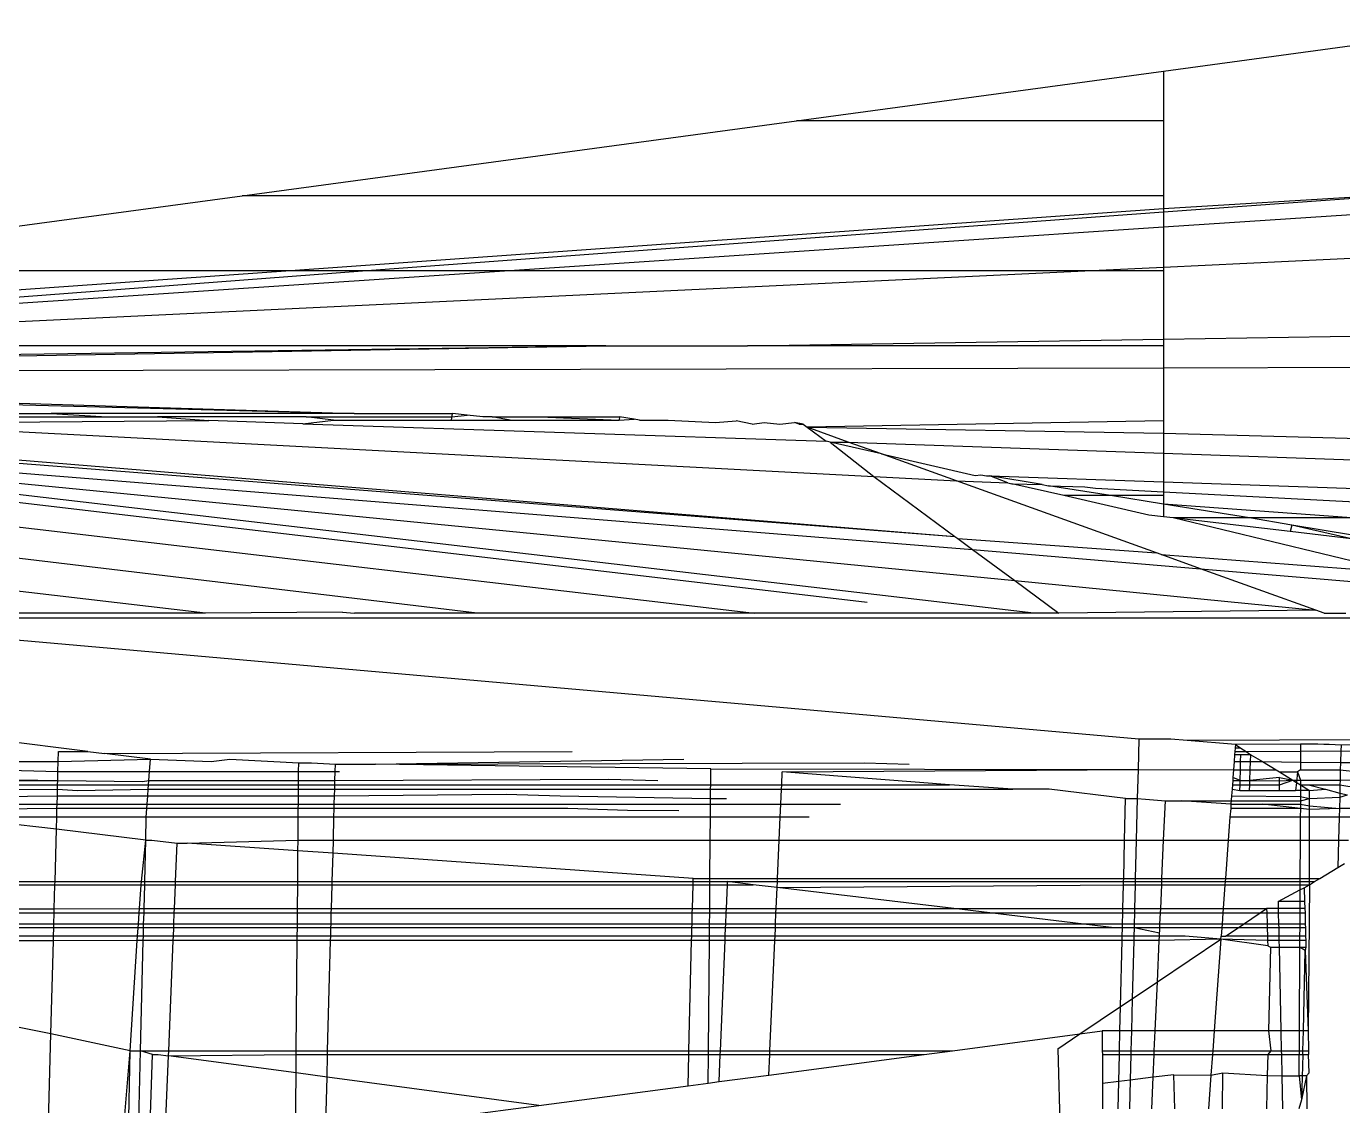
# Model space of a CAD drawing. Extents: x -24961 to 905641, y -154323 to 635957.
# Drawn here: x 437884.71 to 437895.7, y -143380.25 to -143371.24 of the extents above; entities that cross this region are included whole.
import ezdxf

# ---------------------------------------------------------------- set-up
doc = ezdxf.new("R2010")
doc.units = 0
doc.header["$LTSCALE"] = 1000
doc.header["$MEASUREMENT"] = 0

msp = doc.modelspace()

# ---------------------------------------------------------------- linework, layer by layer
for p, q in [((437894.207, -143371.613), (437896.976, -143371.238)), ((437891.142, -143372.027), (437894.207, -143371.613)), ((437894.207, -143371.613), (437894.207, -143372.027)), ((437886.509, -143372.653), (437891.142, -143372.027)), ((437894.207, -143372.027), (437891.142, -143372.027)), ((437894.207, -143372.027), (437894.207, -143372.653)), ((437881.877, -143373.28), (437886.509, -143372.653)), ((437894.207, -143372.653), (437886.509, -143372.653)), ((437894.207, -143372.76), (437896.591, -143372.614)), ((437894.207, -143372.789), (437896.591, -143372.614)), ((437894.207, -143372.653), (437894.207, -143372.76)), ((437886.875, -143373.28), (437894.207, -143372.76)), ((437887.516, -143373.28), (437894.207, -143372.789)), ((437894.207, -143372.914), (437896.55, -143372.759)), ((437894.207, -143372.76), (437894.207, -143372.789)), ((437894.207, -143372.789), (437894.207, -143372.914)), ((437888.701, -143373.28), (437894.207, -143372.914)), ((437894.207, -143372.914), (437894.207, -143373.249)), ((437894.207, -143373.249), (437896.443, -143373.142)), ((437878.044, -143373.906), (437886.875, -143373.28)), ((437879.263, -143373.906), (437888.701, -143373.28)), ((437879.263, -143373.906), (437887.516, -143373.28)), ((437880.403, -143373.906), (437893.551, -143373.28)), ((437886.875, -143373.28), (437881.877, -143373.28)), ((437887.516, -143373.28), (437886.875, -143373.28)), ((437888.701, -143373.28), (437887.516, -143373.28)), ((437893.551, -143373.28), (437888.701, -143373.28)), ((437893.551, -143373.28), (437894.207, -143373.249)), ((437894.207, -143373.28), (437893.551, -143373.28)), ((437894.207, -143373.249), (437894.207, -143373.28)), ((437894.207, -143373.28), (437894.207, -143373.851)), ((437890.731, -143373.906), (437894.207, -143373.851)), ((437894.207, -143373.851), (437896.253, -143373.818)), ((437894.207, -143373.851), (437894.207, -143373.906)), ((437876.361, -143374.135), (437889.549, -143373.906)), ((437876.361, -143374.099), (437889.549, -143373.906)), ((437889.549, -143373.906), (437880.403, -143373.906)), ((437889.549, -143373.906), (437890.731, -143373.906)), ((437894.207, -143373.906), (437890.731, -143373.906)), ((437894.207, -143373.906), (437894.207, -143374.09)), ((437876.361, -143374.135), (437894.207, -143374.09)), ((437894.207, -143374.09), (437896.179, -143374.085)), ((437894.207, -143374.09), (437894.207, -143374.533)), ((437876.361, -143374.135), (437887.447, -143374.472)), ((437876.361, -143374.187), (437887.447, -143374.472)), ((437880.319, -143374.551), (437892.465, -143375.499)), ((437880.836, -143374.551), (437892.465, -143375.499)), ((437882.546, -143374.501), (437885.382, -143374.501)), ((437883.338, -143374.554), (437886.231, -143374.531)), ((437883.338, -143374.554), (437891.788, -143374.999)), ((437884.532, -143374.472), (437884.913, -143374.472)), ((437884.913, -143374.472), (437885.382, -143374.501)), ((437887.447, -143374.472), (437884.913, -143374.472)), ((437885.382, -143374.501), (437885.802, -143374.501)), ((437885.802, -143374.501), (437886.231, -143374.531)), ((437887.044, -143374.501), (437885.802, -143374.501)), ((437887.018, -143374.558), (437886.231, -143374.531)), ((437887.018, -143374.558), (437887.273, -143374.528)), ((437887.273, -143374.528), (437887.044, -143374.501)), ((437887.044, -143374.501), (437888.263, -143374.501)), ((437887.273, -143374.528), (437888.26, -143374.528)), ((437887.447, -143374.472), (437888.266, -143374.472)), ((437888.26, -143374.528), (437888.266, -143374.472)), ((437888.26, -143374.528), (437888.75, -143374.528)), ((437888.263, -143374.501), (437888.391, -143374.486)), ((437888.391, -143374.486), (437888.266, -143374.472)), ((437888.52, -143374.501), (437888.391, -143374.486)), ((437888.6, -143374.501), (437888.52, -143374.501)), ((437888.75, -143374.528), (437888.6, -143374.501)), ((437888.6, -143374.501), (437888.996, -143374.501)), ((437888.75, -143374.528), (437889.661, -143374.528)), ((437888.996, -143374.501), (437889.661, -143374.528)), ((437888.996, -143374.501), (437889.663, -143374.501)), ((437889.663, -143374.501), (437889.661, -143374.528)), ((437889.661, -143374.528), (437889.786, -143374.521)), ((437889.786, -143374.521), (437889.663, -143374.501)), ((437889.83, -143374.528), (437889.786, -143374.521)), ((437889.83, -143374.528), (437890.069, -143374.528)), ((437890.069, -143374.528), (437890.466, -143374.549)), ((437890.466, -143374.549), (437890.638, -143374.533)), ((437890.771, -143374.563), (437890.638, -143374.533)), ((437890.771, -143374.563), (437890.87, -143374.549)), ((437890.87, -143374.549), (437891.001, -143374.563)), ((437891.001, -143374.563), (437891.125, -143374.549)), ((437891.163, -143374.563), (437891.125, -143374.549)), ((437891.197, -143374.563), (437891.125, -143374.549)), ((437894.207, -143374.533), (437891.23, -143374.587)), ((437894.207, -143374.533), (437894.207, -143374.638)), ((437879.637, -143374.624), (437891.731, -143376.05)), ((437893.124, -143376.14), (437879.648, -143374.567)), ((437879.648, -143374.567), (437892.965, -143375.868)), ((437879.648, -143374.567), (437892.613, -143375.608)), ((437887.018, -143374.558), (437891.389, -143374.704)), ((437891.163, -143374.563), (437891.197, -143374.563)), ((437891.197, -143374.563), (437891.23, -143374.587)), ((437891.574, -143374.711), (437891.23, -143374.587)), ((437891.23, -143374.587), (437891.389, -143374.704)), ((437891.23, -143374.587), (437894.207, -143374.638)), ((437894.207, -143374.638), (437894.207, -143374.804)), ((437894.207, -143374.638), (437896.01, -143374.686)), ((437891.422, -143374.712), (437891.389, -143374.704)), ((437891.422, -143374.712), (437891.574, -143374.711)), ((437891.422, -143374.712), (437891.788, -143374.999)), ((437891.851, -143374.81), (437891.422, -143374.712)), ((437891.851, -143374.81), (437891.574, -143374.711)), ((437891.574, -143374.711), (437894.207, -143374.804)), ((437888.474, -143376.14), (437877.258, -143374.805)), ((437879.596, -143374.831), (437890.79, -143376.14)), ((437892.477, -143375.035), (437891.851, -143374.81)), ((437891.851, -143374.81), (437892.635, -143374.99)), ((437894.207, -143374.804), (437895.96, -143374.866)), ((437894.207, -143374.804), (437894.207, -143375.044)), ((437892.635, -143374.99), (437892.681, -143374.985)), ((437892.681, -143374.985), (437892.73, -143374.993)), ((437892.73, -143374.993), (437892.756, -143374.994)), ((437892.756, -143374.994), (437894.207, -143375.044)), ((437893.193, -143375.067), (437892.756, -143374.994)), ((437892.907, -143375.052), (437892.756, -143374.994)), ((437891.788, -143374.999), (437892.465, -143375.499)), ((437891.788, -143374.999), (437892.477, -143375.035)), ((437894.148, -143375.636), (437892.477, -143375.035)), ((437892.477, -143375.035), (437892.907, -143375.052)), ((437892.907, -143375.052), (437892.941, -143375.06)), ((437892.941, -143375.06), (437893.193, -143375.067)), ((437893.374, -143375.159), (437892.941, -143375.06)), ((437893.193, -143375.067), (437893.247, -143375.076)), ((437893.247, -143375.076), (437893.55, -143375.086)), ((437893.765, -143375.159), (437893.247, -143375.076)), ((437893.55, -143375.086), (437893.639, -143375.097)), ((437893.639, -143375.097), (437894.207, -143375.127)), ((437894.207, -143375.044), (437895.894, -143375.103)), ((437894.207, -143375.044), (437894.207, -143375.127)), ((437893.765, -143375.159), (437893.374, -143375.159)), ((437894.084, -143375.321), (437893.374, -143375.159)), ((437894.207, -143375.23), (437893.765, -143375.159)), ((437894.207, -143375.159), (437893.765, -143375.159)), ((437894.207, -143375.127), (437894.207, -143375.159)), ((437894.207, -143375.127), (437895.863, -143375.214)), ((437894.207, -143375.159), (437894.207, -143375.23)), ((437894.207, -143375.336), (437894.084, -143375.321)), ((437894.207, -143375.23), (437894.207, -143375.336)), ((437894.927, -143375.345), (437894.207, -143375.23)), ((437895.777, -143375.345), (437894.207, -143375.23)), ((437894.288, -143375.345), (437894.207, -143375.336)), ((437894.927, -143375.345), (437894.288, -143375.345)), ((437895.265, -143375.459), (437894.288, -143375.345)), ((437896.18, -143375.801), (437894.288, -143375.345)), ((437895.777, -143375.345), (437894.927, -143375.345)), ((437895.28, -143375.406), (437894.927, -143375.345)), ((437895.28, -143375.406), (437895.265, -143375.459)), ((437895.777, -143375.519), (437895.28, -143375.406)), ((437895.786, -143375.488), (437895.28, -143375.406)), ((437886.204, -143376.14), (437880.995, -143375.532)), ((437892.465, -143375.499), (437892.488, -143375.516)), ((437892.488, -143375.516), (437894.148, -143375.636)), ((437892.488, -143375.516), (437892.613, -143375.608)), ((437895.777, -143375.519), (437895.265, -143375.459)), ((437892.613, -143375.608), (437892.965, -143375.868)), ((437892.613, -143375.608), (437894.517, -143375.769)), ((437894.188, -143375.65), (437894.148, -143375.636)), ((437894.517, -143375.769), (437894.188, -143375.65)), ((437894.188, -143375.65), (437896.18, -143375.801)), ((437892.965, -143375.868), (437893.333, -143376.14)), ((437892.965, -143375.868), (437895.481, -143376.115)), ((437895.481, -143376.115), (437894.517, -143375.769)), ((437894.517, -143375.769), (437896.924, -143375.972)), ((437896.168, -143376.183), (437882.536, -143376.183)), ((437894.001, -143377.192), (437882.536, -143376.183)), ((437886.204, -143376.14), (437884.053, -143376.14)), ((437887.349, -143376.131), (437886.204, -143376.14)), ((437887.349, -143376.131), (437887.448, -143376.14)), ((437888.474, -143376.14), (437887.448, -143376.14)), ((437890.79, -143376.14), (437888.474, -143376.14)), ((437893.124, -143376.14), (437890.79, -143376.14)), ((437893.333, -143376.14), (437893.124, -143376.14)), ((437895.481, -143376.115), (437893.333, -143376.14)), ((437895.549, -143376.14), (437895.481, -143376.115)), ((437895.549, -143376.14), (437895.73, -143376.14)), ((437885.22, -143377.296), (437882.386, -143376.945)), ((437894.001, -143377.192), (437893.995, -143377.446)), ((437894.268, -143377.192), (437894.001, -143377.192)), ((437894.405, -143377.204), (437894.268, -143377.192)), ((437897.44, -143377.192), (437894.405, -143377.204)), ((437884.974, -143377.379), (437884.976, -143377.296)), ((437884.976, -143377.296), (437885.22, -143377.296)), ((437885.22, -143377.296), (437885.36, -143377.313)), ((437885.36, -143377.313), (437889.266, -143377.296)), ((437894.808, -143377.239), (437894.405, -143377.204)), ((437894.804, -143377.296), (437894.802, -143377.323)), ((437894.806, -143377.268), (437894.804, -143377.296)), ((437894.804, -143377.296), (437894.899, -143377.295)), ((437894.808, -143377.239), (437894.806, -143377.268)), ((437894.855, -143377.268), (437894.806, -143377.268)), ((437895.353, -143377.236), (437894.808, -143377.239)), ((437894.808, -143377.239), (437894.855, -143377.268)), ((437894.855, -143377.268), (437894.899, -143377.295)), ((437894.899, -143377.295), (437895.353, -143377.293)), ((437894.899, -143377.295), (437894.936, -143377.323)), ((437895.353, -143377.293), (437895.352, -143377.384)), ((437895.497, -143377.236), (437895.353, -143377.236)), ((437895.353, -143377.236), (437895.353, -143377.293)), ((437895.353, -143377.293), (437895.689, -143377.292)), ((437895.546, -143377.239), (437895.497, -143377.236)), ((437895.592, -143377.239), (437895.546, -143377.239)), ((437895.691, -143377.242), (437895.592, -143377.239)), ((437895.689, -143377.292), (437895.687, -143377.387)), ((437895.691, -143377.242), (437895.689, -143377.292)), ((437895.689, -143377.292), (437895.845, -143377.296)), ((437895.899, -143377.239), (437895.691, -143377.242)), ((437882.343, -143377.379), (437884.974, -143377.379)), ((437884.971, -143377.462), (437884.974, -143377.379)), ((437884.974, -143377.379), (437885.744, -143377.361)), ((437885.744, -143377.361), (437885.36, -143377.313)), ((437885.736, -143377.462), (437885.744, -143377.361)), ((437885.744, -143377.361), (437886.252, -143377.379)), ((437886.252, -143377.379), (437886.407, -143377.361)), ((437886.407, -143377.361), (437886.983, -143377.392)), ((437886.982, -143377.462), (437886.983, -143377.392)), ((437886.983, -143377.392), (437887.088, -143377.392)), ((437887.088, -143377.392), (437887.289, -143377.401)), ((437887.287, -143377.462), (437887.289, -143377.401)), ((437887.289, -143377.401), (437887.624, -143377.401)), ((437887.624, -143377.401), (437890.201, -143377.361)), ((437887.624, -143377.401), (437891.71, -143377.392)), ((437890.426, -143377.441), (437887.624, -143377.401)), ((437891.71, -143377.392), (437892.083, -143377.401)), ((437894.798, -143377.379), (437894.792, -143377.45)), ((437894.802, -143377.323), (437894.798, -143377.379)), ((437894.798, -143377.379), (437894.852, -143377.379)), ((437894.854, -143377.323), (437894.802, -143377.323)), ((437894.851, -143377.45), (437894.852, -143377.379)), ((437894.852, -143377.379), (437894.854, -143377.323)), ((437894.852, -143377.379), (437894.934, -143377.379)), ((437894.936, -143377.323), (437894.854, -143377.323)), ((437894.932, -143377.45), (437894.934, -143377.379)), ((437894.934, -143377.379), (437894.936, -143377.323)), ((437894.934, -143377.379), (437895.034, -143377.379)), ((437894.936, -143377.323), (437895.034, -143377.379)), ((437895.034, -143377.379), (437895.352, -143377.384)), ((437895.034, -143377.379), (437895.149, -143377.45)), ((437895.352, -143377.384), (437895.352, -143377.448)), ((437895.352, -143377.384), (437895.687, -143377.387)), ((437895.687, -143377.387), (437895.685, -143377.448)), ((437895.687, -143377.387), (437895.841, -143377.389)), ((437883.739, -143377.514), (437884.969, -143377.539)), ((437884.459, -143377.45), (437884.971, -143377.462)), ((437884.969, -143377.539), (437884.971, -143377.462)), ((437884.971, -143377.462), (437885.736, -143377.462)), ((437885.731, -143377.539), (437885.736, -143377.462)), ((437885.736, -143377.462), (437886.982, -143377.462)), ((437886.981, -143377.539), (437886.982, -143377.462)), ((437886.982, -143377.462), (437887.287, -143377.462)), ((437887.285, -143377.539), (437887.287, -143377.462)), ((437887.287, -143377.462), (437887.322, -143377.462)), ((437890.425, -143377.575), (437890.426, -143377.441)), ((437890.426, -143377.441), (437893.995, -143377.446)), ((437891.018, -143377.575), (437891.023, -143377.467)), ((437891.023, -143377.467), (437893.995, -143377.446)), ((437892.419, -143377.575), (437891.023, -143377.467)), ((437893.995, -143377.446), (437893.989, -143377.688)), ((437893.995, -143377.446), (437894.792, -143377.45)), ((437894.788, -143377.514), (437894.786, -143377.539)), ((437894.792, -143377.45), (437894.788, -143377.514)), ((437894.848, -143377.539), (437894.788, -143377.514)), ((437894.792, -143377.45), (437894.851, -143377.45)), ((437894.848, -143377.539), (437894.851, -143377.45)), ((437894.851, -143377.45), (437894.932, -143377.45)), ((437894.929, -143377.539), (437894.932, -143377.45)), ((437895.178, -143377.514), (437894.929, -143377.539)), ((437894.932, -143377.45), (437895.149, -143377.45)), ((437895.149, -143377.45), (437895.177, -143377.467)), ((437895.177, -143377.467), (437895.328, -143377.467)), ((437895.177, -143377.467), (437895.289, -143377.537)), ((437895.178, -143377.575), (437895.178, -143377.514)), ((437895.178, -143377.514), (437895.289, -143377.537)), ((437895.328, -143377.467), (437895.319, -143377.555)), ((437895.352, -143377.448), (437895.328, -143377.467)), ((437895.328, -143377.467), (437895.352, -143377.536)), ((437895.352, -143377.448), (437895.685, -143377.448)), ((437895.685, -143377.448), (437895.683, -143377.535)), ((437895.685, -143377.448), (437895.838, -143377.467)), ((437882.318, -143377.623), (437884.967, -143377.612)), ((437882.323, -143377.575), (437884.968, -143377.575)), ((437882.327, -143377.539), (437884.969, -143377.539)), ((437884.966, -143377.667), (437884.967, -143377.612)), ((437884.967, -143377.612), (437884.968, -143377.575)), ((437884.967, -143377.612), (437885.134, -143377.623)), ((437884.968, -143377.575), (437884.969, -143377.539)), ((437884.968, -143377.575), (437885.728, -143377.575)), ((437884.969, -143377.539), (437885.678, -143377.548)), ((437885.134, -143377.623), (437885.725, -143377.612)), ((437885.678, -143377.548), (437885.731, -143377.539)), ((437885.721, -143377.667), (437885.725, -143377.612)), ((437885.725, -143377.612), (437885.728, -143377.575)), ((437885.725, -143377.612), (437886.981, -143377.612)), ((437885.728, -143377.575), (437885.731, -143377.539)), ((437885.728, -143377.575), (437886.981, -143377.575)), ((437885.731, -143377.539), (437886.981, -143377.539)), ((437886.98, -143377.667), (437886.981, -143377.612)), ((437886.981, -143377.539), (437887.285, -143377.539)), ((437886.981, -143377.575), (437886.981, -143377.539)), ((437886.981, -143377.575), (437887.284, -143377.575)), ((437886.981, -143377.612), (437886.981, -143377.575)), ((437886.981, -143377.612), (437887.283, -143377.612)), ((437887.282, -143377.667), (437887.283, -143377.612)), ((437887.283, -143377.612), (437887.284, -143377.575)), ((437887.283, -143377.612), (437890.424, -143377.612)), ((437887.284, -143377.575), (437887.285, -143377.539)), ((437887.284, -143377.575), (437890.425, -143377.575)), ((437887.285, -143377.539), (437889.572, -143377.527)), ((437889.572, -143377.527), (437889.982, -143377.539)), ((437890.424, -143377.612), (437890.425, -143377.575)), ((437890.424, -143377.612), (437891.016, -143377.612)), ((437890.424, -143377.69), (437890.424, -143377.612)), ((437890.425, -143377.575), (437891.018, -143377.575)), ((437891.011, -143377.735), (437891.016, -143377.612)), ((437891.016, -143377.612), (437891.018, -143377.575)), ((437891.016, -143377.612), (437892.948, -143377.612)), ((437891.018, -143377.575), (437892.419, -143377.575)), ((437892.948, -143377.612), (437892.419, -143377.575)), ((437893.253, -143377.612), (437892.948, -143377.612)), ((437893.891, -143377.688), (437893.253, -143377.612)), ((437894.78, -143377.612), (437894.776, -143377.667)), ((437894.783, -143377.575), (437894.78, -143377.612)), ((437894.78, -143377.612), (437894.846, -143377.623)), ((437894.786, -143377.539), (437894.783, -143377.575)), ((437894.783, -143377.575), (437894.847, -143377.575)), ((437894.786, -143377.539), (437894.848, -143377.539)), ((437894.846, -143377.623), (437894.847, -143377.575)), ((437894.846, -143377.623), (437894.927, -143377.623)), ((437894.847, -143377.575), (437894.848, -143377.539)), ((437894.847, -143377.575), (437894.928, -143377.575)), ((437894.848, -143377.539), (437894.929, -143377.539)), ((437894.927, -143377.623), (437894.928, -143377.575)), ((437894.927, -143377.623), (437895.177, -143377.623)), ((437894.928, -143377.575), (437894.929, -143377.539)), ((437894.928, -143377.575), (437895.178, -143377.575)), ((437894.929, -143377.539), (437895.178, -143377.541)), ((437895.177, -143377.623), (437895.178, -143377.575)), ((437895.177, -143377.623), (437895.311, -143377.623)), ((437895.178, -143377.541), (437895.289, -143377.537)), ((437895.178, -143377.575), (437895.289, -143377.537)), ((437895.289, -143377.537), (437895.352, -143377.536)), ((437895.289, -143377.537), (437895.351, -143377.575)), ((437895.289, -143377.537), (437895.319, -143377.555)), ((437895.319, -143377.555), (437895.311, -143377.623)), ((437895.351, -143377.622), (437895.311, -143377.623)), ((437895.319, -143377.555), (437895.351, -143377.575)), ((437895.352, -143377.536), (437895.351, -143377.575)), ((437895.351, -143377.575), (437895.419, -143377.575)), ((437895.351, -143377.575), (437895.428, -143377.623)), ((437895.351, -143377.575), (437895.351, -143377.622)), ((437895.428, -143377.623), (437895.351, -143377.622)), ((437895.351, -143377.622), (437895.351, -143377.673)), ((437895.352, -143377.536), (437895.683, -143377.535)), ((437895.419, -143377.575), (437895.56, -143377.612)), ((437895.419, -143377.575), (437895.682, -143377.575)), ((437895.428, -143377.623), (437895.56, -143377.612)), ((437895.428, -143377.688), (437895.428, -143377.623)), ((437895.56, -143377.612), (437895.681, -143377.643)), ((437895.682, -143377.575), (437895.681, -143377.643)), ((437895.683, -143377.535), (437895.682, -143377.575)), ((437895.682, -143377.575), (437895.833, -143377.6)), ((437895.683, -143377.535), (437895.845, -143377.534)), ((437882.732, -143377.69), (437884.966, -143377.667)), ((437883.125, -143377.735), (437884.964, -143377.735)), ((437884.963, -143377.772), (437884.964, -143377.735)), ((437884.964, -143377.735), (437884.966, -143377.667)), ((437884.964, -143377.735), (437885.716, -143377.735)), ((437884.966, -143377.667), (437885.721, -143377.667)), ((437885.714, -143377.772), (437885.716, -143377.735)), ((437885.716, -143377.735), (437885.721, -143377.667)), ((437885.716, -143377.735), (437886.98, -143377.735)), ((437885.721, -143377.667), (437886.98, -143377.667)), ((437886.979, -143377.772), (437886.98, -143377.735)), ((437886.98, -143377.735), (437886.98, -143377.667)), ((437886.98, -143377.667), (437887.282, -143377.667)), ((437886.98, -143377.735), (437887.28, -143377.735)), ((437887.279, -143377.772), (437887.28, -143377.735)), ((437887.28, -143377.735), (437887.282, -143377.667)), ((437887.28, -143377.735), (437890.423, -143377.735)), ((437887.282, -143377.667), (437888.717, -143377.652)), ((437888.717, -143377.652), (437889.168, -143377.667)), ((437889.168, -143377.667), (437890.424, -143377.69)), ((437890.422, -143377.845), (437890.423, -143377.735)), ((437890.423, -143377.735), (437890.424, -143377.69)), ((437890.423, -143377.735), (437891.011, -143377.735)), ((437890.424, -143377.69), (437890.557, -143377.69)), ((437891.006, -143377.845), (437891.011, -143377.735)), ((437891.011, -143377.735), (437891.508, -143377.735)), ((437893.883, -143378.037), (437893.891, -143377.688)), ((437893.891, -143377.688), (437893.989, -143377.688)), ((437893.989, -143377.688), (437893.98, -143378.037)), ((437893.989, -143377.688), (437894.058, -143377.695)), ((437894.058, -143377.695), (437894.224, -143377.707)), ((437894.209, -143378.037), (437894.224, -143377.707)), ((437894.224, -143377.707), (437894.361, -143377.707)), ((437894.771, -143377.735), (437894.361, -143377.707)), ((437894.361, -143377.707), (437895.351, -143377.707)), ((437894.771, -143377.735), (437894.769, -143377.772)), ((437894.776, -143377.667), (437894.771, -143377.735)), ((437894.771, -143377.735), (437895.038, -143377.735)), ((437894.776, -143377.667), (437895.351, -143377.673)), ((437895.038, -143377.735), (437895.351, -143377.735)), ((437895.351, -143377.772), (437895.038, -143377.735)), ((437895.351, -143377.673), (437895.428, -143377.688)), ((437895.351, -143377.673), (437895.351, -143377.707)), ((437895.351, -143377.707), (437895.428, -143377.688)), ((437895.351, -143377.707), (437895.351, -143377.772)), ((437895.351, -143377.735), (437895.428, -143377.751)), ((437895.428, -143377.688), (437895.68, -143377.677)), ((437895.428, -143377.751), (437895.428, -143377.688)), ((437895.68, -143377.677), (437895.677, -143377.772)), ((437895.681, -143377.643), (437895.68, -143377.677)), ((437895.68, -143377.677), (437895.744, -143377.659)), ((437895.681, -143377.643), (437895.744, -143377.659)), ((437884.963, -143377.772), (437883.558, -143377.785)), ((437884.958, -143377.945), (437884.088, -143377.845)), ((437884.961, -143377.845), (437884.088, -143377.845)), ((437884.958, -143377.945), (437884.961, -143377.845)), ((437884.961, -143377.845), (437884.963, -143377.772)), ((437885.708, -143377.845), (437884.961, -143377.845)), ((437885.714, -143377.772), (437884.963, -143377.772)), ((437885.705, -143378.037), (437885.708, -143377.845)), ((437885.708, -143377.845), (437885.714, -143377.772)), ((437886.979, -143377.845), (437885.708, -143377.845)), ((437886.979, -143377.772), (437885.714, -143377.772)), ((437886.977, -143378.037), (437886.979, -143377.845)), ((437886.979, -143377.845), (437886.979, -143377.772)), ((437887.279, -143377.772), (437886.979, -143377.772)), ((437887.277, -143377.845), (437886.979, -143377.845)), ((437887.272, -143378.037), (437887.277, -143377.845)), ((437887.277, -143377.845), (437887.279, -143377.772)), ((437890.422, -143377.845), (437887.277, -143377.845)), ((437889.231, -143377.772), (437887.279, -143377.772)), ((437889.73, -143377.789), (437889.231, -143377.772)), ((437890.157, -143377.793), (437889.73, -143377.789)), ((437890.421, -143378.037), (437890.422, -143377.845)), ((437891.006, -143377.845), (437890.422, -143377.845)), ((437890.997, -143378.037), (437891.006, -143377.845)), ((437891.246, -143377.845), (437891.006, -143377.845)), ((437894.763, -143377.845), (437894.749, -143378.037)), ((437894.769, -143377.772), (437894.763, -143377.845)), ((437895.35, -143377.845), (437894.763, -143377.845)), ((437895.351, -143377.772), (437894.769, -143377.772)), ((437895.35, -143377.845), (437895.349, -143378.037)), ((437895.351, -143377.772), (437895.35, -143377.845)), ((437895.428, -143377.845), (437895.35, -143377.845)), ((437895.428, -143377.781), (437895.351, -143377.772)), ((437895.428, -143377.751), (437895.677, -143377.772)), ((437895.428, -143377.781), (437895.428, -143377.751)), ((437895.677, -143377.772), (437895.428, -143377.781)), ((437895.428, -143377.845), (437895.428, -143377.781)), ((437895.675, -143377.845), (437895.428, -143377.845)), ((437895.428, -143378.037), (437895.428, -143377.845)), ((437895.675, -143377.845), (437895.671, -143378.037)), ((437895.677, -143377.772), (437895.675, -143377.845)), ((437895.789, -143377.845), (437895.675, -143377.845)), ((437895.802, -143377.772), (437895.677, -143377.772)), ((437884.947, -143378.382), (437884.958, -143377.945)), ((437885.705, -143378.037), (437884.958, -143377.945)), ((437885.669, -143378.382), (437885.705, -143378.037)), ((437885.696, -143378.382), (437885.705, -143378.037)), ((437885.705, -143378.037), (437885.756, -143378.037)), ((437885.756, -143378.037), (437885.966, -143378.061)), ((437885.953, -143378.382), (437885.966, -143378.061)), ((437885.966, -143378.061), (437886.05, -143378.061)), ((437886.05, -143378.061), (437886.977, -143378.037)), ((437886.976, -143378.125), (437886.05, -143378.061)), ((437886.976, -143378.125), (437886.977, -143378.037)), ((437886.977, -143378.037), (437887.272, -143378.037)), ((437887.269, -143378.146), (437887.272, -143378.037)), ((437887.272, -143378.037), (437890.421, -143378.037)), ((437890.418, -143378.356), (437890.421, -143378.037)), ((437890.421, -143378.037), (437890.997, -143378.037)), ((437890.983, -143378.356), (437890.997, -143378.037)), ((437890.997, -143378.037), (437893.883, -143378.037)), ((437893.875, -143378.356), (437893.883, -143378.037)), ((437893.883, -143378.037), (437893.98, -143378.037)), ((437893.98, -143378.037), (437893.972, -143378.356)), ((437893.98, -143378.037), (437894.209, -143378.037)), ((437894.195, -143378.356), (437894.209, -143378.037)), ((437894.209, -143378.037), (437894.749, -143378.037)), ((437894.749, -143378.037), (437894.725, -143378.356)), ((437894.749, -143378.037), (437895.349, -143378.037)), ((437895.349, -143378.037), (437895.348, -143378.356)), ((437895.349, -143378.037), (437895.428, -143378.037)), ((437895.428, -143378.356), (437895.428, -143378.037)), ((437895.428, -143378.037), (437895.671, -143378.037)), ((437895.671, -143378.037), (437895.665, -143378.266)), ((437895.671, -143378.037), (437895.754, -143378.037)), ((437886.974, -143378.382), (437886.976, -143378.125)), ((437887.269, -143378.146), (437886.976, -143378.125)), ((437887.262, -143378.382), (437887.269, -143378.146)), ((437890.278, -143378.356), (437887.269, -143378.146)), ((437895.515, -143378.356), (437895.665, -143378.266)), ((437895.665, -143378.266), (437895.719, -143378.233)), ((437882.017, -143378.382), (437884.947, -143378.382)), ((437884.946, -143378.409), (437884.947, -143378.382)), ((437884.947, -143378.382), (437885.669, -143378.382)), ((437885.667, -143378.409), (437885.669, -143378.382)), ((437885.669, -143378.382), (437885.696, -143378.382)), ((437885.696, -143378.409), (437885.696, -143378.382)), ((437885.696, -143378.382), (437885.953, -143378.382)), ((437885.952, -143378.409), (437885.953, -143378.382)), ((437885.953, -143378.382), (437886.974, -143378.382)), ((437886.974, -143378.409), (437886.974, -143378.382)), ((437886.974, -143378.382), (437887.262, -143378.382)), ((437887.262, -143378.409), (437887.262, -143378.382)), ((437887.262, -143378.382), (437890.278, -143378.383)), ((437890.277, -143378.409), (437890.278, -143378.383)), ((437890.278, -143378.356), (437890.418, -143378.356)), ((437890.278, -143378.383), (437890.278, -143378.356)), ((437890.278, -143378.383), (437890.418, -143378.383)), ((437890.418, -143378.356), (437890.983, -143378.356)), ((437890.418, -143378.409), (437890.418, -143378.356)), ((437890.418, -143378.383), (437890.566, -143378.383)), ((437890.565, -143378.409), (437890.566, -143378.383)), ((437890.566, -143378.383), (437890.982, -143378.383)), ((437890.78, -143378.409), (437890.566, -143378.383)), ((437890.98, -143378.433), (437890.982, -143378.383)), ((437890.982, -143378.383), (437890.983, -143378.356)), ((437890.982, -143378.383), (437893.874, -143378.383)), ((437890.983, -143378.356), (437893.875, -143378.356)), ((437893.874, -143378.383), (437893.875, -143378.356)), ((437893.874, -143378.383), (437893.971, -143378.383)), ((437893.874, -143378.409), (437893.874, -143378.383)), ((437893.875, -143378.356), (437893.972, -143378.356)), ((437893.972, -143378.356), (437893.971, -143378.383)), ((437893.971, -143378.383), (437894.194, -143378.383)), ((437893.971, -143378.383), (437893.971, -143378.409)), ((437893.972, -143378.356), (437894.195, -143378.356)), ((437894.193, -143378.409), (437894.194, -143378.383)), ((437894.194, -143378.383), (437894.195, -143378.356)), ((437894.194, -143378.383), (437894.723, -143378.383)), ((437894.195, -143378.356), (437894.725, -143378.356)), ((437894.723, -143378.383), (437894.721, -143378.409)), ((437894.725, -143378.356), (437894.723, -143378.383)), ((437894.723, -143378.383), (437895.348, -143378.383)), ((437894.725, -143378.356), (437895.348, -143378.356)), ((437895.348, -143378.383), (437895.347, -143378.452)), ((437895.348, -143378.356), (437895.428, -143378.356)), ((437895.348, -143378.356), (437895.348, -143378.383)), ((437895.348, -143378.383), (437895.428, -143378.383)), ((437895.428, -143378.383), (437895.428, -143378.356)), ((437895.428, -143378.356), (437895.515, -143378.356)), ((437895.428, -143378.409), (437895.428, -143378.383)), ((437895.428, -143378.409), (437895.47, -143378.383)), ((437895.428, -143378.383), (437895.47, -143378.383)), ((437895.47, -143378.383), (437895.515, -143378.356)), ((437882.016, -143378.409), (437884.946, -143378.409)), ((437884.94, -143378.61), (437884.946, -143378.409)), ((437884.946, -143378.409), (437885.667, -143378.409)), ((437885.652, -143378.609), (437885.667, -143378.409)), ((437885.667, -143378.409), (437885.696, -143378.409)), ((437885.691, -143378.609), (437885.696, -143378.409)), ((437885.696, -143378.409), (437885.952, -143378.409)), ((437885.944, -143378.609), (437885.952, -143378.409)), ((437885.952, -143378.409), (437886.974, -143378.409)), ((437886.972, -143378.609), (437886.974, -143378.409)), ((437886.974, -143378.409), (437887.262, -143378.409)), ((437887.256, -143378.609), (437887.262, -143378.409)), ((437887.262, -143378.409), (437890.277, -143378.409)), ((437890.272, -143378.609), (437890.277, -143378.409)), ((437890.277, -143378.409), (437890.418, -143378.409)), ((437890.416, -143378.609), (437890.418, -143378.409)), ((437890.418, -143378.409), (437890.565, -143378.409)), ((437890.556, -143378.609), (437890.565, -143378.409)), ((437890.565, -143378.409), (437890.78, -143378.409)), ((437890.98, -143378.433), (437890.78, -143378.409)), ((437890.972, -143378.609), (437890.98, -143378.433)), ((437890.98, -143378.433), (437893.874, -143378.409)), ((437892.455, -143378.608), (437890.98, -143378.433)), ((437893.869, -143378.608), (437893.874, -143378.409)), ((437893.874, -143378.409), (437893.971, -143378.409)), ((437893.971, -143378.409), (437893.966, -143378.608)), ((437893.971, -143378.409), (437894.193, -143378.409)), ((437894.184, -143378.608), (437894.193, -143378.409)), ((437894.193, -143378.409), (437894.721, -143378.409)), ((437894.721, -143378.409), (437894.707, -143378.608)), ((437894.721, -143378.409), (437895.428, -143378.409)), ((437895.165, -143378.55), (437895.347, -143378.452)), ((437895.347, -143378.452), (437895.384, -143378.436)), ((437895.347, -143378.452), (437895.347, -143378.55)), ((437895.384, -143378.436), (437895.428, -143378.409)), ((437895.384, -143378.436), (437895.387, -143378.55)), ((437895.428, -143378.409), (437895.415, -143379.631)), ((437882.008, -143378.61), (437884.94, -143378.61)), ((437884.94, -143378.61), (437885.652, -143378.609)), ((437884.94, -143378.644), (437884.94, -143378.61)), ((437885.649, -143378.644), (437885.652, -143378.609)), ((437885.652, -143378.609), (437885.691, -143378.609)), ((437885.69, -143378.644), (437885.691, -143378.609)), ((437885.691, -143378.609), (437885.944, -143378.609)), ((437885.943, -143378.644), (437885.944, -143378.609)), ((437885.944, -143378.609), (437886.972, -143378.609)), ((437886.972, -143378.644), (437886.972, -143378.609)), ((437886.972, -143378.609), (437887.256, -143378.609)), ((437887.255, -143378.644), (437887.256, -143378.609)), ((437887.256, -143378.609), (437890.272, -143378.609)), ((437890.271, -143378.644), (437890.272, -143378.609)), ((437890.272, -143378.609), (437890.416, -143378.609)), ((437890.416, -143378.644), (437890.416, -143378.609)), ((437890.416, -143378.609), (437890.556, -143378.609)), ((437890.555, -143378.644), (437890.556, -143378.609)), ((437890.556, -143378.609), (437890.972, -143378.609)), ((437890.97, -143378.644), (437890.972, -143378.609)), ((437890.972, -143378.609), (437892.455, -143378.608)), ((437892.758, -143378.644), (437892.455, -143378.608)), ((437892.455, -143378.608), (437893.869, -143378.608)), ((437893.868, -143378.644), (437893.869, -143378.608)), ((437893.869, -143378.608), (437893.966, -143378.608)), ((437893.966, -143378.608), (437893.965, -143378.644)), ((437893.966, -143378.608), (437894.184, -143378.608)), ((437894.182, -143378.644), (437894.184, -143378.608)), ((437894.184, -143378.608), (437894.707, -143378.608)), ((437894.707, -143378.608), (437894.704, -143378.644)), ((437894.707, -143378.608), (437895.069, -143378.608)), ((437895.015, -143378.644), (437895.069, -143378.608)), ((437895.166, -143378.608), (437895.069, -143378.608)), ((437895.069, -143378.608), (437895.07, -143378.644)), ((437895.347, -143378.55), (437895.165, -143378.55)), ((437895.165, -143378.55), (437895.166, -143378.608)), ((437895.347, -143378.608), (437895.166, -143378.608)), ((437895.166, -143378.608), (437895.167, -143378.644)), ((437895.347, -143378.608), (437895.346, -143378.644)), ((437895.387, -143378.55), (437895.347, -143378.55)), ((437895.347, -143378.55), (437895.347, -143378.608)), ((437895.389, -143378.608), (437895.347, -143378.608)), ((437895.387, -143378.55), (437895.389, -143378.608)), ((437895.389, -143378.608), (437895.39, -143378.644)), ((437882.007, -143378.644), (437884.94, -143378.644)), ((437884.937, -143378.738), (437884.94, -143378.644)), ((437884.94, -143378.644), (437885.649, -143378.644)), ((437885.643, -143378.738), (437885.649, -143378.644)), ((437885.649, -143378.644), (437885.69, -143378.644)), ((437885.687, -143378.738), (437885.69, -143378.644)), ((437885.69, -143378.644), (437885.943, -143378.644)), ((437885.939, -143378.738), (437885.943, -143378.644)), ((437885.943, -143378.644), (437886.972, -143378.644)), ((437886.971, -143378.738), (437886.972, -143378.644)), ((437886.972, -143378.644), (437887.255, -143378.644)), ((437887.253, -143378.738), (437887.255, -143378.644)), ((437887.255, -143378.644), (437890.271, -143378.644)), ((437890.269, -143378.738), (437890.271, -143378.644)), ((437890.271, -143378.644), (437890.416, -143378.644)), ((437890.415, -143378.738), (437890.416, -143378.644)), ((437890.416, -143378.644), (437890.555, -143378.644)), ((437890.551, -143378.738), (437890.555, -143378.644)), ((437890.555, -143378.644), (437890.97, -143378.644)), ((437890.966, -143378.738), (437890.97, -143378.644)), ((437890.97, -143378.644), (437892.758, -143378.644)), ((437893.543, -143378.738), (437892.758, -143378.644)), ((437892.758, -143378.644), (437893.868, -143378.644)), ((437893.866, -143378.738), (437893.868, -143378.644)), ((437893.868, -143378.644), (437893.965, -143378.644)), ((437893.965, -143378.644), (437893.962, -143378.738)), ((437893.965, -143378.644), (437894.182, -143378.644)), ((437894.178, -143378.738), (437894.182, -143378.644)), ((437894.182, -143378.644), (437894.704, -143378.644)), ((437894.704, -143378.644), (437894.697, -143378.738)), ((437894.704, -143378.644), (437895.015, -143378.644)), ((437894.875, -143378.738), (437895.015, -143378.644)), ((437895.015, -143378.644), (437895.07, -143378.644)), ((437895.07, -143378.644), (437895.073, -143378.738)), ((437895.07, -143378.644), (437895.167, -143378.644)), ((437895.167, -143378.644), (437895.169, -143378.738)), ((437895.167, -143378.644), (437895.346, -143378.644)), ((437895.346, -143378.644), (437895.346, -143378.738)), ((437895.346, -143378.644), (437895.39, -143378.644)), ((437895.39, -143378.644), (437895.392, -143378.738)), ((437884.934, -143378.839), (437881.999, -143378.839)), ((437884.936, -143378.768), (437882.002, -143378.768)), ((437884.937, -143378.738), (437882.003, -143378.738)), ((437884.933, -143378.877), (437884.934, -143378.839)), ((437884.934, -143378.839), (437884.936, -143378.768)), ((437885.635, -143378.839), (437884.934, -143378.839)), ((437884.936, -143378.768), (437884.937, -143378.738)), ((437885.64, -143378.768), (437884.936, -143378.768)), ((437885.643, -143378.738), (437884.937, -143378.738)), ((437885.632, -143378.876), (437885.635, -143378.839)), ((437885.635, -143378.839), (437885.64, -143378.768)), ((437885.685, -143378.839), (437885.635, -143378.839)), ((437885.64, -143378.768), (437885.643, -143378.738)), ((437885.687, -143378.768), (437885.64, -143378.768)), ((437885.687, -143378.738), (437885.643, -143378.738)), ((437885.684, -143378.876), (437885.685, -143378.839)), ((437885.685, -143378.839), (437885.687, -143378.768)), ((437885.935, -143378.839), (437885.685, -143378.839)), ((437885.687, -143378.768), (437885.687, -143378.738)), ((437885.939, -143378.738), (437885.687, -143378.738)), ((437885.938, -143378.768), (437885.687, -143378.768)), ((437885.933, -143378.876), (437885.935, -143378.839)), ((437885.935, -143378.839), (437885.938, -143378.768)), ((437886.97, -143378.839), (437885.935, -143378.839)), ((437885.938, -143378.768), (437885.939, -143378.738)), ((437886.971, -143378.768), (437885.938, -143378.768)), ((437886.971, -143378.738), (437885.939, -143378.738)), ((437886.97, -143378.839), (437886.971, -143378.768)), ((437886.97, -143378.876), (437886.97, -143378.839)), ((437887.25, -143378.839), (437886.97, -143378.839)), ((437886.971, -143378.768), (437886.971, -143378.738)), ((437887.253, -143378.738), (437886.971, -143378.738)), ((437887.252, -143378.768), (437886.971, -143378.768)), ((437887.249, -143378.876), (437887.25, -143378.839)), ((437887.25, -143378.839), (437887.252, -143378.768)), ((437890.266, -143378.839), (437887.25, -143378.839)), ((437887.252, -143378.768), (437887.253, -143378.738)), ((437890.268, -143378.768), (437887.252, -143378.768)), ((437890.269, -143378.738), (437887.253, -143378.738)), ((437890.265, -143378.876), (437890.266, -143378.839)), ((437890.266, -143378.839), (437890.268, -143378.768)), ((437890.414, -143378.839), (437890.266, -143378.839)), ((437890.268, -143378.768), (437890.269, -143378.738)), ((437890.415, -143378.768), (437890.268, -143378.768)), ((437890.415, -143378.738), (437890.269, -143378.738)), ((437890.414, -143378.839), (437890.415, -143378.768)), ((437890.414, -143378.875), (437890.414, -143378.839)), ((437890.546, -143378.839), (437890.414, -143378.839)), ((437890.415, -143378.768), (437890.415, -143378.738)), ((437890.551, -143378.738), (437890.415, -143378.738)), ((437890.549, -143378.768), (437890.415, -143378.768)), ((437890.545, -143378.875), (437890.546, -143378.839)), ((437890.546, -143378.839), (437890.549, -143378.768)), ((437890.962, -143378.839), (437890.546, -143378.839)), ((437890.549, -143378.768), (437890.551, -143378.738)), ((437890.965, -143378.768), (437890.549, -143378.768)), ((437890.966, -143378.738), (437890.551, -143378.738)), ((437890.96, -143378.875), (437890.962, -143378.839)), ((437890.962, -143378.839), (437890.965, -143378.768)), ((437893.863, -143378.839), (437890.962, -143378.839)), ((437890.965, -143378.768), (437890.966, -143378.738)), ((437893.796, -143378.768), (437890.965, -143378.768)), ((437893.543, -143378.738), (437890.966, -143378.738)), ((437893.796, -143378.768), (437893.543, -143378.738)), ((437893.866, -143378.738), (437893.543, -143378.738)), ((437893.865, -143378.768), (437893.796, -143378.768)), ((437893.863, -143378.839), (437893.865, -143378.768)), ((437893.863, -143378.875), (437893.863, -143378.839)), ((437893.96, -143378.839), (437893.863, -143378.839)), ((437893.865, -143378.768), (437893.866, -143378.738)), ((437893.962, -143378.768), (437893.865, -143378.768)), ((437893.962, -143378.738), (437893.866, -143378.738)), ((437893.96, -143378.839), (437893.959, -143378.875)), ((437893.962, -143378.768), (437893.96, -143378.839)), ((437894.174, -143378.839), (437893.96, -143378.839)), ((437893.962, -143378.738), (437893.962, -143378.768)), ((437894.178, -143378.738), (437893.962, -143378.738)), ((437894.175, -143378.813), (437893.962, -143378.768)), ((437894.177, -143378.768), (437893.962, -143378.768)), ((437894.172, -143378.875), (437894.174, -143378.839)), ((437894.174, -143378.839), (437894.177, -143378.768)), ((437894.174, -143378.839), (437894.175, -143378.813)), ((437894.388, -143378.839), (437894.174, -143378.839)), ((437894.177, -143378.768), (437894.178, -143378.738)), ((437894.695, -143378.768), (437894.177, -143378.768)), ((437894.697, -143378.738), (437894.178, -143378.738)), ((437894.688, -143378.864), (437894.388, -143378.839)), ((437894.688, -143378.864), (437894.69, -143378.839)), ((437894.695, -143378.768), (437894.69, -143378.839)), ((437894.69, -143378.839), (437894.726, -143378.839)), ((437894.697, -143378.738), (437894.695, -143378.768)), ((437894.831, -143378.768), (437894.695, -143378.768)), ((437894.875, -143378.738), (437894.697, -143378.738)), ((437894.726, -143378.839), (437894.831, -143378.768)), ((437895.076, -143378.839), (437894.726, -143378.839)), ((437894.831, -143378.768), (437894.875, -143378.738)), ((437895.074, -143378.768), (437894.831, -143378.768)), ((437895.073, -143378.738), (437894.875, -143378.738)), ((437895.073, -143378.738), (437895.074, -143378.768)), ((437895.169, -143378.738), (437895.073, -143378.738)), ((437895.074, -143378.768), (437895.076, -143378.839)), ((437895.17, -143378.768), (437895.074, -143378.768)), ((437895.076, -143378.839), (437895.077, -143378.875)), ((437895.171, -143378.839), (437895.076, -143378.839)), ((437895.169, -143378.738), (437895.17, -143378.768)), ((437895.346, -143378.738), (437895.169, -143378.738)), ((437895.17, -143378.768), (437895.171, -143378.839)), ((437895.346, -143378.768), (437895.17, -143378.768)), ((437895.171, -143378.839), (437895.172, -143378.875)), ((437895.345, -143378.839), (437895.171, -143378.839)), ((437895.346, -143378.768), (437895.345, -143378.839)), ((437895.345, -143378.839), (437895.345, -143378.875)), ((437895.395, -143378.839), (437895.345, -143378.839)), ((437895.346, -143378.738), (437895.346, -143378.768)), ((437895.392, -143378.738), (437895.346, -143378.738)), ((437895.393, -143378.768), (437895.346, -143378.768)), ((437895.392, -143378.738), (437895.393, -143378.768)), ((437895.393, -143378.768), (437895.395, -143378.839)), ((437895.395, -143378.839), (437895.396, -143378.875)), ((437884.933, -143378.877), (437881.997, -143378.877)), ((437884.912, -143379.656), (437884.933, -143378.877)), ((437885.632, -143378.876), (437884.933, -143378.877)), ((437885.575, -143379.797), (437885.632, -143378.876)), ((437885.684, -143378.876), (437885.632, -143378.876)), ((437885.661, -143379.797), (437885.684, -143378.876)), ((437885.933, -143378.876), (437885.684, -143378.876)), ((437885.896, -143379.797), (437885.933, -143378.876)), ((437886.97, -143378.876), (437885.933, -143378.876)), ((437886.962, -143379.797), (437886.97, -143378.876)), ((437887.249, -143378.876), (437886.97, -143378.876)), ((437887.224, -143379.797), (437887.249, -143378.876)), ((437890.265, -143378.876), (437887.249, -143378.876)), ((437890.243, -143379.797), (437890.265, -143378.876)), ((437890.414, -143378.875), (437890.265, -143378.876)), ((437890.406, -143379.797), (437890.414, -143378.875)), ((437890.545, -143378.875), (437890.414, -143378.875)), ((437890.506, -143379.797), (437890.545, -143378.875)), ((437890.96, -143378.875), (437890.545, -143378.875)), ((437890.919, -143379.797), (437890.96, -143378.875)), ((437893.863, -143378.875), (437890.96, -143378.875)), ((437893.849, -143379.427), (437893.863, -143378.875)), ((437893.959, -143378.875), (437893.863, -143378.875)), ((437893.959, -143378.875), (437893.947, -143379.362)), ((437894.172, -143378.875), (437893.959, -143378.875)), ((437894.157, -143379.221), (437894.688, -143378.864)), ((437894.157, -143379.221), (437894.172, -143378.875)), ((437894.688, -143378.864), (437894.172, -143378.875)), ((437894.688, -143378.864), (437894.631, -143379.631)), ((437895.078, -143378.921), (437894.688, -143378.864)), ((437895.077, -143378.875), (437894.688, -143378.864)), ((437895.077, -143378.875), (437895.078, -143378.921)), ((437895.172, -143378.875), (437895.077, -143378.875)), ((437895.078, -143378.921), (437895.102, -143378.931)), ((437895.102, -143378.931), (437895.085, -143379.631)), ((437895.102, -143378.931), (437895.173, -143378.931)), ((437895.172, -143378.875), (437895.173, -143378.931)), ((437895.345, -143378.875), (437895.172, -143378.875)), ((437895.173, -143378.931), (437895.345, -143378.931)), ((437895.173, -143378.931), (437895.189, -143379.631)), ((437895.345, -143378.931), (437895.342, -143379.631)), ((437895.345, -143378.875), (437895.345, -143378.931)), ((437895.396, -143378.875), (437895.345, -143378.875)), ((437895.345, -143378.931), (437895.397, -143378.931)), ((437895.392, -143378.958), (437895.345, -143378.931)), ((437895.397, -143378.931), (437895.392, -143378.958)), ((437895.396, -143378.875), (437895.397, -143378.931)), ((437895.376, -143379.631), (437895.392, -143378.958)), ((437895.392, -143378.958), (437895.415, -143379.631)), ((437884.912, -143379.656), (437881.99, -143379.066)), ((437893.947, -143379.362), (437894.157, -143379.221)), ((437894.138, -143379.631), (437894.157, -143379.221)), ((437893.849, -143379.427), (437893.947, -143379.362)), ((437893.947, -143379.362), (437893.94, -143379.631)), ((437893.509, -143379.656), (437893.849, -143379.427)), ((437893.844, -143379.631), (437893.849, -143379.427)), ((437884.881, -143380.821), (437884.912, -143379.656)), ((437885.575, -143379.797), (437884.912, -143379.656)), ((437892.444, -143379.797), (437893.509, -143379.656)), ((437893.324, -143379.78), (437893.509, -143379.656)), ((437893.509, -143379.656), (437893.696, -143379.631)), ((437893.844, -143379.631), (437893.696, -143379.631)), ((437893.696, -143379.631), (437893.696, -143379.797)), ((437893.84, -143379.797), (437893.844, -143379.631)), ((437893.94, -143379.631), (437893.844, -143379.631)), ((437893.94, -143379.631), (437893.936, -143379.797)), ((437894.138, -143379.631), (437893.94, -143379.631)), ((437894.131, -143379.797), (437894.138, -143379.631)), ((437894.631, -143379.631), (437894.138, -143379.631)), ((437894.631, -143379.631), (437894.619, -143379.797)), ((437895.085, -143379.631), (437894.631, -143379.631)), ((437895.085, -143379.631), (437895.103, -143379.797)), ((437895.189, -143379.631), (437895.085, -143379.631)), ((437895.189, -143379.631), (437895.192, -143379.797)), ((437895.342, -143379.631), (437895.189, -143379.631)), ((437895.342, -143379.631), (437895.341, -143379.797)), ((437895.415, -143379.631), (437895.342, -143379.631)), ((437895.372, -143379.797), (437895.376, -143379.631)), ((437895.415, -143379.631), (437895.419, -143379.797)), ((437885.49, -143380.821), (437885.575, -143379.797)), ((437885.552, -143380.819), (437885.575, -143379.797)), ((437885.575, -143379.797), (437885.661, -143379.797)), ((437885.635, -143380.819), (437885.661, -143379.797)), ((437885.661, -143379.797), (437885.896, -143379.797)), ((437885.76, -143379.828), (437885.661, -143379.797)), ((437885.727, -143380.821), (437885.76, -143379.828)), ((437885.76, -143379.828), (437885.807, -143379.828)), ((437885.807, -143379.828), (437885.894, -143379.839)), ((437885.894, -143379.839), (437885.896, -143379.797)), ((437885.894, -143379.839), (437886.962, -143379.828)), ((437885.896, -143379.797), (437886.962, -143379.797)), ((437886.961, -143379.982), (437886.962, -143379.828)), ((437886.962, -143379.797), (437887.224, -143379.797)), ((437886.962, -143379.828), (437886.962, -143379.797)), ((437886.962, -143379.828), (437887.224, -143379.828)), ((437887.219, -143380.016), (437887.224, -143379.828)), ((437887.224, -143379.797), (437890.243, -143379.797)), ((437887.224, -143379.828), (437887.224, -143379.797)), ((437887.224, -143379.828), (437890.242, -143379.828)), ((437890.236, -143380.088), (437890.242, -143379.828)), ((437890.242, -143379.828), (437890.243, -143379.797)), ((437890.242, -143379.828), (437890.406, -143379.828)), ((437890.243, -143379.797), (437890.406, -143379.797)), ((437890.404, -143380.066), (437890.406, -143379.828)), ((437890.406, -143379.828), (437890.406, -143379.797)), ((437890.406, -143379.797), (437890.506, -143379.797)), ((437890.406, -143379.828), (437890.505, -143379.828)), ((437890.495, -143380.054), (437890.505, -143379.828)), ((437890.505, -143379.828), (437890.506, -143379.797)), ((437890.505, -143379.828), (437890.918, -143379.828)), ((437890.506, -143379.797), (437890.919, -143379.797)), ((437890.91, -143379.999), (437890.918, -143379.828)), ((437890.91, -143379.999), (437892.208, -143379.828)), ((437890.918, -143379.828), (437890.919, -143379.797)), ((437890.918, -143379.828), (437892.208, -143379.828)), ((437890.919, -143379.797), (437892.444, -143379.797)), ((437892.208, -143379.828), (437892.444, -143379.797)), ((437893.324, -143379.78), (437893.788, -143396.238)), ((437893.696, -143379.797), (437893.84, -143379.797)), ((437893.696, -143379.797), (437893.697, -143379.828)), ((437893.697, -143379.828), (437893.839, -143379.828)), ((437893.697, -143379.828), (437893.698, -143380.069)), ((437893.834, -143380.052), (437893.839, -143379.828)), ((437893.839, -143379.828), (437893.84, -143379.797)), ((437893.839, -143379.828), (437893.935, -143379.828)), ((437893.84, -143379.797), (437893.936, -143379.797)), ((437893.935, -143379.828), (437893.93, -143380.041)), ((437893.936, -143379.797), (437893.935, -143379.828)), ((437893.935, -143379.828), (437894.13, -143379.828)), ((437893.936, -143379.797), (437894.131, -143379.797)), ((437894.121, -143380.018), (437894.13, -143379.828)), ((437894.13, -143379.828), (437894.131, -143379.797)), ((437894.13, -143379.828), (437894.617, -143379.828)), ((437894.131, -143379.797), (437894.619, -143379.797)), ((437894.617, -143379.828), (437894.604, -143380)), ((437894.619, -143379.797), (437894.617, -143379.828)), ((437894.617, -143379.828), (437895.08, -143379.828)), ((437894.619, -143379.797), (437895.103, -143379.797)), ((437895.08, -143379.828), (437895.075, -143380.004)), ((437895.103, -143379.797), (437895.08, -143379.828)), ((437895.08, -143379.828), (437895.193, -143379.828)), ((437895.103, -143379.797), (437895.192, -143379.797)), ((437895.192, -143379.797), (437895.193, -143379.828)), ((437895.192, -143379.797), (437895.341, -143379.797)), ((437895.193, -143379.828), (437895.341, -143379.828)), ((437895.193, -143379.828), (437895.197, -143380.005)), ((437895.34, -143380.007), (437895.341, -143379.828)), ((437895.341, -143379.797), (437895.341, -143379.828)), ((437895.341, -143379.797), (437895.372, -143379.797)), ((437895.341, -143379.828), (437895.371, -143379.828)), ((437895.371, -143379.828), (437895.361, -143380.207)), ((437895.371, -143379.828), (437895.372, -143379.797)), ((437895.371, -143379.828), (437895.42, -143379.828)), ((437895.372, -143379.797), (437895.419, -143379.797)), ((437895.419, -143379.797), (437895.42, -143379.828)), ((437895.424, -143379.98), (437895.42, -143379.828)), ((437885.855, -143380.819), (437885.894, -143379.839)), ((437886.961, -143379.982), (437885.894, -143379.839)), ((437886.954, -143380.76), (437886.961, -143379.982)), ((437887.219, -143380.016), (437886.961, -143379.982)), ((437887.201, -143380.681), (437887.219, -143380.016)), ((437888.989, -143380.253), (437887.219, -143380.016)), ((437890.404, -143380.066), (437890.495, -143380.054)), ((437890.495, -143380.054), (437890.91, -143379.999)), ((437893.834, -143380.052), (437893.698, -143380.069)), ((437893.828, -143380.281), (437893.834, -143380.052)), ((437893.93, -143380.041), (437893.834, -143380.052)), ((437893.93, -143380.041), (437893.924, -143380.281)), ((437894.121, -143380.018), (437893.93, -143380.041)), ((437894.11, -143380.281), (437894.121, -143380.018)), ((437894.295, -143379.998), (437894.121, -143380.018)), ((437894.295, -143379.998), (437894.604, -143380)), ((437894.301, -143380.281), (437894.295, -143379.998)), ((437894.604, -143380), (437894.583, -143380.281)), ((437894.604, -143380), (437894.702, -143379.98)), ((437894.7, -143380.281), (437894.702, -143379.98)), ((437894.702, -143379.98), (437895.075, -143380.004)), ((437895.075, -143380.004), (437895.069, -143380.281)), ((437895.075, -143380.004), (437895.197, -143380.005)), ((437895.197, -143380.005), (437895.203, -143380.281)), ((437895.197, -143380.005), (437895.34, -143380.007)), ((437895.403, -143380.007), (437895.34, -143380.007)), ((437895.34, -143380.007), (437895.361, -143380.207)), ((437895.403, -143380.007), (437895.361, -143380.207)), ((437895.424, -143379.98), (437895.403, -143380.007)), ((437895.403, -143380.007), (437895.404, -143380.281)), ((437888.989, -143380.253), (437890.236, -143380.088)), ((437890.236, -143380.088), (437890.404, -143380.066)), ((437893.698, -143380.069), (437893.699, -143380.281)), ((437888.305, -143380.343), (437888.989, -143380.253)), ((437895.361, -143380.207), (437895.339, -143380.281))]:
    msp.add_line(p, q)

doc.saveas('drawing.dxf')
